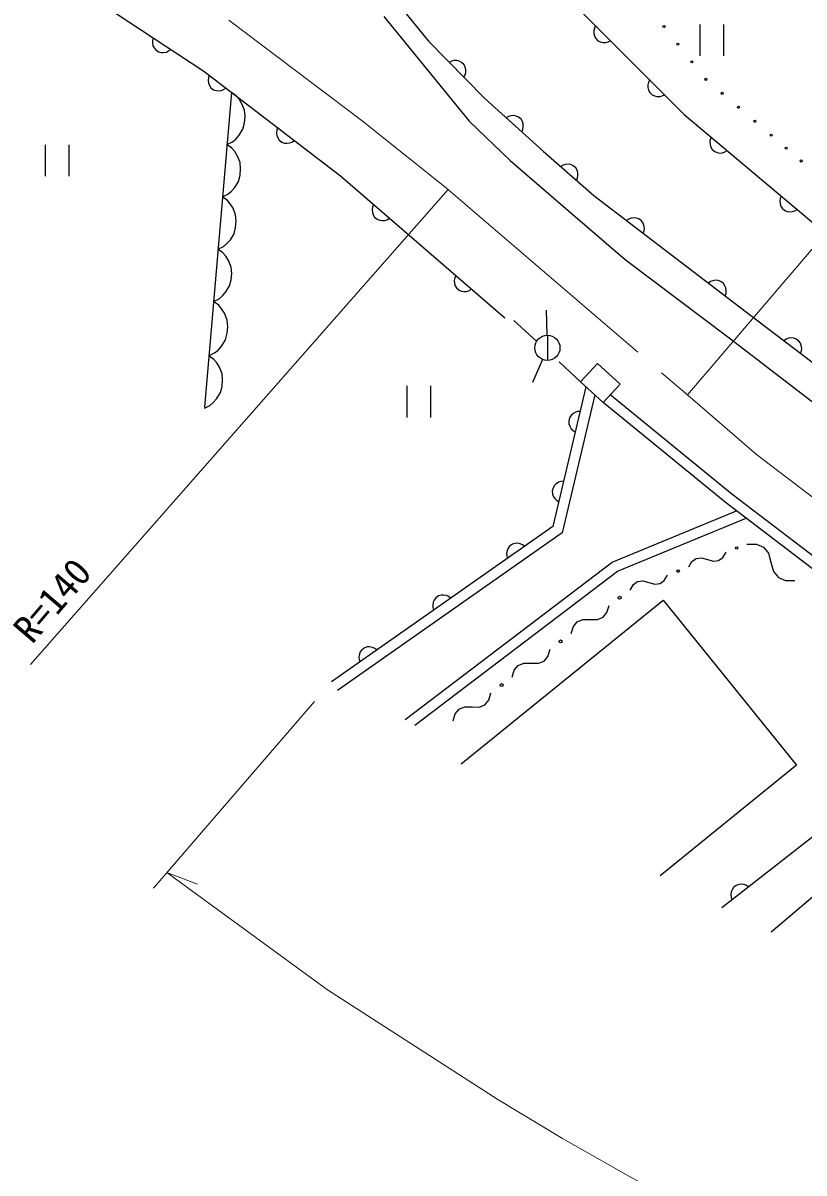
# Model space of a CAD drawing. Units: millimetres, scale not verified. Extents: x 40000 to 680000, y 20000 to 380000.
# Drawn here: x 98650 to 135868, y 247579 to 302382 of the extents above; entities that cross this region are included whole.
import ezdxf
from ezdxf.enums import TextEntityAlignment as Align

# ---------------------------------------------------------------- set-up
doc = ezdxf.new("R2010")
doc.units = ezdxf.units.MM
doc.header["$LTSCALE"] = 1000
doc.linetypes.add('CHAIN', pattern=[18.5, 12, -1.5, 3.5, -1.5])
for name, color, linetype, lineweight in [('M-BGD', 7, 'Continuous', 25), ('M-BMK', 2, 'CHAIN', 13), ('M-STR-HTXT', 7, 'Continuous', 13)]:
    doc.layers.add(name, color=color, linetype=linetype, lineweight=lineweight)
doc.styles.add('ＭＳ ゴシック', font='')
doc.styles.get('ＭＳ ゴシック').set_extended_font_data('MS Gothic')

msp = doc.modelspace()

# ---------------------------------------------------------------- linework, layer by layer
at = {"layer": 'M-BGD'}
for p, q in [((113688, 306820), (117973, 301510)), ((99299, 305347), (107262, 300088)), ((125002, 303182), (130160, 298027)), ((115846, 302692), (119919, 297697)), ((125881, 302134), (125853, 302021)), ((125853, 302021), (125853, 301879)), ((125938, 302247), (125881, 302134)), ((130900, 302316), (130900, 300816)), ((132040, 300816), (132040, 302316)), ((104821, 301556), (104816, 301439)), ((104816, 301439), (104844, 301301)), ((104854, 301678), (104821, 301556)), ((117973, 301510), (120650, 298795)), ((125853, 301879), (125881, 301766)), ((125881, 301766), (125938, 301653)), ((125938, 301653), (126051, 301540)), ((126051, 301540), (126164, 301483)), ((126164, 301483), (126277, 301455)), ((126277, 301455), (126419, 301455)), ((126419, 301455), (126532, 301483)), ((126532, 301483), (126645, 301540)), ((104844, 301301), (104895, 301196)), ((104895, 301196), (104973, 301096)), ((104973, 301096), (105106, 301008)), ((105106, 301008), (105229, 300975)), ((105229, 300975), (105345, 300970)), ((105345, 300970), (105484, 300999)), ((105484, 300999), (105589, 301049)), ((105589, 301049), (105688, 301127)), ((119074, 300564), (118961, 300508)), ((119187, 300592), (119074, 300564)), ((119329, 300591), (119187, 300592)), ((119442, 300562), (119329, 300591)), ((119554, 300504), (119442, 300562)), ((119667, 300390), (119554, 300504)), ((119723, 300277), (119667, 300390)), ((107262, 300088), (113778, 295092)), ((107524, 299887), (107482, 299768)), ((119663, 299796), (119720, 299909)), ((119720, 299909), (119749, 300022)), ((119750, 300163), (119723, 300277)), ((119749, 300022), (119750, 300163)), ((107482, 299768), (107469, 299652)), ((107469, 299652), (107488, 299512)), ((107488, 299512), (107530, 299403)), ((107530, 299403), (107601, 299299)), ((107601, 299299), (107728, 299201)), ((108212, 299208), (108317, 299279)), ((128460, 299556), (128432, 299443)), ((128432, 299443), (128432, 299301)), ((128432, 299301), (128460, 299188)), ((128517, 299669), (128460, 299556)), ((108579, 299078), (107300, 284073)), ((107728, 299201), (107848, 299160)), ((107848, 299160), (107964, 299147)), ((107964, 299147), (108104, 299165)), ((108104, 299165), (108212, 299208)), ((108815, 298908), (108579, 299078)), ((108952, 298746), (108815, 298908)), ((109084, 298533), (108952, 298746)), ((120650, 298795), (123443, 296273)), ((128460, 299188), (128517, 299075)), ((128517, 299075), (128630, 298962)), ((128630, 298962), (128743, 298906)), ((128743, 298906), (128856, 298877)), ((128856, 298877), (128998, 298877)), ((128998, 298877), (129111, 298906)), ((129111, 298906), (129224, 298962)), ((109208, 298222), (109084, 298533)), ((109232, 297919), (109208, 298222)), ((109132, 297325), (109207, 297620)), ((109207, 297620), (109232, 297919)), ((119919, 297697), (121873, 295823)), ((121785, 297931), (121675, 297869)), ((121897, 297965), (121785, 297931)), ((122038, 297972), (121897, 297965)), ((122153, 297950), (122038, 297972)), ((122269, 297899), (122153, 297950)), ((122387, 297792), (122269, 297899)), ((122450, 297682), (122387, 297792)), ((122484, 297570), (122450, 297682)), ((130160, 298027), (136828, 292420)), ((108790, 296852), (108957, 297039)), ((108957, 297039), (109132, 297325)), ((110740, 297270), (110727, 297154)), ((110727, 297154), (110745, 297014)), ((110781, 297389), (110740, 297270)), ((122418, 297199), (122468, 297315)), ((122468, 297315), (122491, 297429)), ((122491, 297429), (122484, 297570)), ((99705, 296582), (99705, 295082)), ((100845, 295082), (100845, 296582)), ((108366, 296587), (108628, 296716)), ((108603, 296417), (108366, 296587)), ((108628, 296716), (108790, 296852)), ((110745, 297014), (110788, 296905)), ((110788, 296905), (110859, 296800)), ((110859, 296800), (110986, 296703)), ((110986, 296703), (111106, 296662)), ((111106, 296662), (111222, 296649)), ((111222, 296649), (111362, 296667)), ((111362, 296667), (111470, 296710)), ((111470, 296710), (111575, 296781)), ((131398, 296829), (131379, 296714)), ((131379, 296714), (131391, 296573)), ((131391, 296573), (131429, 296463)), ((131444, 296947), (131398, 296829)), ((108739, 296255), (108603, 296417)), ((108872, 296043), (108739, 296255)), ((108996, 295731), (108872, 296043)), ((123443, 296273), (125858, 294157)), ((131429, 296463), (131495, 296355)), ((131495, 296355), (131618, 296252)), ((131618, 296252), (131735, 296206)), ((131735, 296206), (131851, 296187)), ((131851, 296187), (131991, 296199)), ((131991, 296199), (132102, 296237)), ((132102, 296237), (132210, 296303)), ((108995, 295129), (109020, 295428)), ((109020, 295428), (108996, 295731)), ((121873, 295823), (124637, 293447)), ((124384, 295608), (124274, 295544)), ((124495, 295644), (124384, 295608)), ((124636, 295653), (124495, 295644)), ((124750, 295632), (124636, 295653)), ((124867, 295583), (124750, 295632)), ((124987, 295478), (124867, 295583)), ((125051, 295369), (124987, 295478)), ((108919, 294834), (108995, 295129)), ((113778, 295092), (121604, 288330)), ((125026, 294885), (125075, 295002)), ((125087, 295258), (125051, 295369)), ((125075, 295002), (125096, 295117)), ((125096, 295117), (125087, 295258)), ((108416, 294225), (108578, 294361)), ((108578, 294361), (108744, 294548)), ((108744, 294548), (108919, 294834)), ((108154, 294096), (108416, 294225)), ((108390, 293926), (108154, 294096)), ((108527, 293764), (108390, 293926)), ((108660, 293552), (108527, 293764)), ((125858, 294157), (133665, 288192)), ((134731, 294026), (134713, 293911)), ((134713, 293911), (134725, 293770)), ((134725, 293770), (134763, 293660)), ((134778, 294143), (134731, 294026)), ((108784, 293240), (108660, 293552)), ((108808, 292937), (108784, 293240)), ((115308, 293611), (115288, 293497)), ((115288, 293497), (115298, 293355)), ((115298, 293355), (115335, 293245)), ((115356, 293728), (115308, 293611)), ((115335, 293245), (115399, 293136)), ((124637, 293447), (127353, 291119)), ((134763, 293660), (134829, 293552)), ((134829, 293552), (134952, 293449)), ((134952, 293449), (135069, 293402)), ((135069, 293402), (135184, 293384)), ((135184, 293384), (135325, 293396)), ((135325, 293396), (135436, 293434)), ((135436, 293434), (135543, 293500)), ((108782, 292638), (108808, 292937)), ((115399, 293136), (115520, 293031)), ((115520, 293031), (115637, 292983)), ((115637, 292983), (115752, 292963)), ((115752, 292963), (115893, 292974)), ((115893, 292974), (116004, 293010)), ((116004, 293010), (116113, 293075)), ((127517, 293040), (127412, 292969)), ((127625, 293083), (127517, 293040)), ((127765, 293102), (127625, 293083)), ((127881, 293089), (127765, 293102)), ((128001, 293048), (127881, 293089)), ((128128, 292951), (128001, 293048)), ((128199, 292846), (128128, 292951)), ((128242, 292738), (128199, 292846)), ((128261, 292597), (128242, 292738)), ((108532, 292057), (108707, 292343)), ((108707, 292343), (108782, 292638)), ((128207, 292362), (128248, 292482)), ((128248, 292482), (128261, 292597)), ((107942, 291605), (108204, 291734)), ((108178, 291435), (107942, 291605)), ((108204, 291734), (108366, 291870)), ((108366, 291870), (108532, 292057)), ((108315, 291273), (108178, 291435)), ((108447, 291061), (108315, 291273)), ((108571, 290749), (108447, 291061)), ((127353, 291119), (132299, 287385)), ((108596, 290446), (108571, 290749)), ((108495, 289852), (108570, 290147)), ((108570, 290147), (108596, 290446)), ((119221, 290231), (119201, 290116)), ((119201, 290116), (119211, 289975)), ((119211, 289975), (119247, 289864)), ((119269, 290348), (119221, 290231)), ((131420, 290058), (131316, 289987)), ((131529, 290101), (131420, 290058)), ((131669, 290120), (131529, 290101)), ((131785, 290107), (131669, 290120)), ((131904, 290065), (131785, 290107)), ((132032, 289968), (131904, 290065)), ((132103, 289864), (132032, 289968)), ((107991, 289243), (108153, 289379)), ((108153, 289379), (108320, 289566)), ((108320, 289566), (108495, 289852)), ((119247, 289864), (119312, 289755)), ((119312, 289755), (119433, 289651)), ((119433, 289651), (119550, 289602)), ((119550, 289602), (119665, 289582)), ((119665, 289582), (119806, 289593)), ((119806, 289593), (119917, 289629)), ((119917, 289629), (120026, 289694)), ((132146, 289755), (132103, 289864)), ((132110, 289380), (132151, 289499)), ((132165, 289615), (132146, 289755)), ((132151, 289499), (132165, 289615)), ((107729, 289115), (107991, 289243)), ((107975, 288937), (107729, 289115)), ((108117, 288768), (107975, 288937)), ((108255, 288548), (108117, 288768)), ((108384, 288224), (108255, 288548)), ((123624, 287500), (123596, 288700)), ((108383, 287598), (108409, 287908)), ((108409, 287908), (108384, 288224)), ((122036, 288203), (123138, 287201)), ((133665, 288192), (143516, 280683)), ((108123, 286993), (108305, 287291)), ((108305, 287291), (108383, 287598)), ((123639, 287501), (123639, 286301)), ((132299, 287385), (138463, 282633)), ((135014, 287315), (134909, 287244)), ((135122, 287358), (135014, 287315)), ((135262, 287377), (135122, 287358)), ((135378, 287364), (135262, 287377)), ((135498, 287323), (135378, 287364)), ((135625, 287226), (135498, 287323)), ((135696, 287121), (135625, 287226)), ((107509, 286524), (107781, 286657)), ((107781, 286657), (107950, 286799)), ((107950, 286799), (108123, 286993)), ((135739, 287013), (135696, 287121)), ((135704, 286637), (135745, 286757)), ((135758, 286873), (135739, 287013)), ((135745, 286757), (135758, 286873)), ((107745, 286353), (107509, 286524)), ((107882, 286191), (107745, 286353)), ((108014, 285979), (107882, 286191)), ((123404, 286348), (122936, 285244)), ((125225, 285283), (124199, 286236)), ((126032, 286163), (125225, 285283)), ((127111, 285174), (126032, 286163)), ((108138, 285667), (108014, 285979)), ((108162, 285364), (108138, 285667)), ((108062, 284771), (108137, 285065)), ((108137, 285065), (108162, 285364)), ((116947, 285088), (116947, 283588)), ((118087, 283588), (118087, 285088)), ((125477, 285052), (123906, 278391)), ((125225, 285283), (126305, 284294)), ((126305, 284294), (127111, 285174)), ((107720, 284298), (107887, 284484)), ((107887, 284484), (108062, 284771)), ((125900, 284665), (124349, 278091)), ((132425, 279937), (126621, 284681)), ((107296, 284033), (107558, 284161)), ((107558, 284161), (107720, 284298)), ((132115, 279545), (126305, 284294)), ((124694, 283561), (124657, 283405)), ((124657, 283405), (124669, 283279)), ((124761, 283669), (124694, 283561)), ((124842, 283752), (124761, 283669)), ((124962, 283826), (124842, 283752)), ((125073, 283862), (124962, 283826)), ((125199, 283873), (125073, 283862)), ((124669, 283279), (124704, 283168)), ((124704, 283168), (124779, 283048)), ((124779, 283048), (124862, 282966)), ((124862, 282966), (124970, 282900)), ((123908, 280230), (123871, 280075)), ((123871, 280075), (123883, 279949)), ((123975, 280338), (123908, 280230)), ((124056, 280422), (123975, 280338)), ((124176, 280496), (124056, 280422)), ((124287, 280531), (124176, 280496)), ((124413, 280543), (124287, 280531)), ((123883, 279949), (123918, 279838)), ((123918, 279838), (123993, 279717)), ((123993, 279717), (124076, 279636)), ((124076, 279636), (124184, 279569)), ((136873, 275914), (132115, 279545)), ((137158, 276326), (132425, 279937)), ((126725, 276689), (132657, 279132)), ((126976, 276252), (133117, 278780)), ((123906, 278391), (113348, 270985)), ((124349, 278091), (113635, 270576)), ((121764, 277353), (121717, 277246)), ((121839, 277454), (121764, 277353)), ((121970, 277546), (121839, 277454)), ((122092, 277582), (121970, 277546)), ((122208, 277591), (122092, 277582)), ((122347, 277566), (122208, 277591)), ((122454, 277519), (122347, 277566)), ((122555, 277444), (122454, 277519)), ((133147, 277554), (133597, 277551)), ((133597, 277551), (133938, 277404)), ((133938, 277404), (134169, 277114)), ((121717, 277246), (121692, 277107)), ((121692, 277107), (121700, 276991)), ((121700, 276991), (121737, 276869)), ((130530, 276717), (130731, 276861)), ((130731, 276861), (130977, 276893)), ((130977, 276893), (131266, 276813)), ((131266, 276813), (131555, 276734)), ((131555, 276734), (131801, 276766)), ((131801, 276766), (132002, 276910)), ((132002, 276910), (132159, 277165)), ((134169, 277114), (134292, 276682)), ((116860, 269187), (126725, 276689)), ((117325, 268913), (126976, 276252)), ((130373, 276461), (130530, 276717)), ((134292, 276682), (134415, 276249)), ((134415, 276249), (134647, 275959)), ((127739, 275617), (127940, 275761)), ((127940, 275761), (128185, 275793)), ((128185, 275793), (128475, 275714)), ((128475, 275714), (128764, 275634)), ((128764, 275634), (129009, 275666)), ((129009, 275666), (129211, 275810)), ((129211, 275810), (129368, 276066)), ((134647, 275959), (134988, 275812)), ((134988, 275812), (135438, 275809)), ((118572, 275114), (118451, 275078)), ((118688, 275122), (118572, 275114)), ((118828, 275098), (118688, 275122)), ((127582, 275362), (127739, 275617)), ((118197, 274778), (118173, 274638)), ((118173, 274638), (118181, 274522)), ((118245, 274884), (118197, 274778)), ((118320, 274986), (118245, 274884)), ((118451, 275078), (118320, 274986)), ((118934, 275050), (118828, 275098)), ((119036, 274975), (118934, 275050)), ((119529, 267086), (129152, 274877)), ((126477, 274283), (126577, 274618)), ((129152, 274877), (135518, 267013)), ((118181, 274522), (118217, 274401)), ((126027, 273950), (126293, 274060)), ((126293, 274060), (126477, 274283)), ((124776, 273286), (124877, 273621)), ((124877, 273621), (125060, 273844)), ((125060, 273844), (125327, 273955)), ((125327, 273955), (125677, 273952)), ((125677, 273952), (126027, 273950)), ((114725, 272416), (114678, 272309)), ((114801, 272518), (114725, 272416)), ((114932, 272609), (114801, 272518)), ((115053, 272646), (114932, 272609)), ((115169, 272654), (115053, 272646)), ((115308, 272629), (115169, 272654)), ((115415, 272582), (115308, 272629)), ((115517, 272507), (115415, 272582)), ((123663, 272201), (123764, 272537)), ((114678, 272309), (114653, 272170)), ((114653, 272170), (114662, 272054)), ((114662, 272054), (114698, 271932)), ((122247, 271762), (122513, 271873)), ((122513, 271873), (122863, 271870)), ((122863, 271870), (123213, 271868)), ((123213, 271868), (123480, 271978)), ((123480, 271978), (123663, 272201)), ((121963, 271204), (122063, 271539)), ((122063, 271539), (122247, 271762)), ((120850, 270119), (120950, 270455)), ((145325, 270655), (131949, 260217)), ((119250, 269457), (119433, 269680)), ((119433, 269680), (119700, 269791)), ((119700, 269791), (120050, 269788)), ((120050, 269788), (120400, 269786)), ((120400, 269786), (120666, 269896)), ((120666, 269896), (120850, 270119)), ((119149, 269122), (119250, 269457)), ((135518, 267013), (129009, 261744)), ((134308, 259067), (141983, 265597)), ((132398, 260973), (132380, 260832)), ((132439, 261081), (132398, 260973)), ((132509, 261187), (132439, 261081)), ((132636, 261285), (132509, 261187)), ((132755, 261327), (132636, 261285)), ((132871, 261342), (132755, 261327)), ((133011, 261324), (132871, 261342)), ((133120, 261282), (133011, 261324)), ((133225, 261212), (133120, 261282)), ((132380, 260832), (132394, 260716)), ((132394, 260716), (132437, 260597))]:
    msp.add_line(p, q, dxfattribs=at)
for centre, radius in [((129193, 302214), 50), ((129859, 301375), 50), ((130525, 300536), 50), ((131191, 299698), 50), ((131968, 299032), 50), ((132745, 298366), 50), ((133522, 297700), 50), ((134299, 297034), 50), ((135017, 296421), 50), ((135736, 295808), 50), ((123639, 286901), 600), ((132662, 277363), 60), ((129870, 276264), 60), ((127083, 274993), 70), ((124270, 272911), 70), ((121456, 270829), 70)]:
    msp.add_circle(centre, radius, dxfattribs=at)
at = {"layer": 'M-BMK'}
for p, q in [((108461, 302514), (114814, 297713)), ((114814, 297713), (118839, 294513)), ((118839, 294513), (130215, 284744)), ((130215, 284744), (133606, 281812)), ((133606, 281812), (137667, 278721))]:
    msp.add_line(p, q, dxfattribs=at)
at = {"layer": 'M-STR-HTXT'}
for p, q in [((150580, 308374), (130310, 284661)), ((118917, 294445), (99003, 271818)), ((112544, 270054), (104864, 261147)), ((105507, 261894), (106967, 261350)), ((105507, 261894), (113168, 256315))]:
    msp.add_line(p, q, dxfattribs=at)
msp.add_lwpolyline([(113168, 256316), (121276, 251082), (124359, 249221), (127666, 247349), (130430, 245897), (133312, 244499), (136055, 243280), (138837, 242155), (142101, 241001), (145526, 239899), (149338, 238681), (153126, 237364), (156146, 236282), (159190, 235303), (161004, 234826), (162957, 234421), (168107, 233684)], dxfattribs=at)

# ---------------------------------------------------------------- texts
at = {"layer": 'M-STR-HTXT', "style": 'ＭＳ ゴシック'}
msp.add_text('R=140', height=1320, rotation=49.5, dxfattribs=at).set_placement((99386, 272477), align=Align.BOTTOM_LEFT)

doc.saveas('drawing.dxf')
